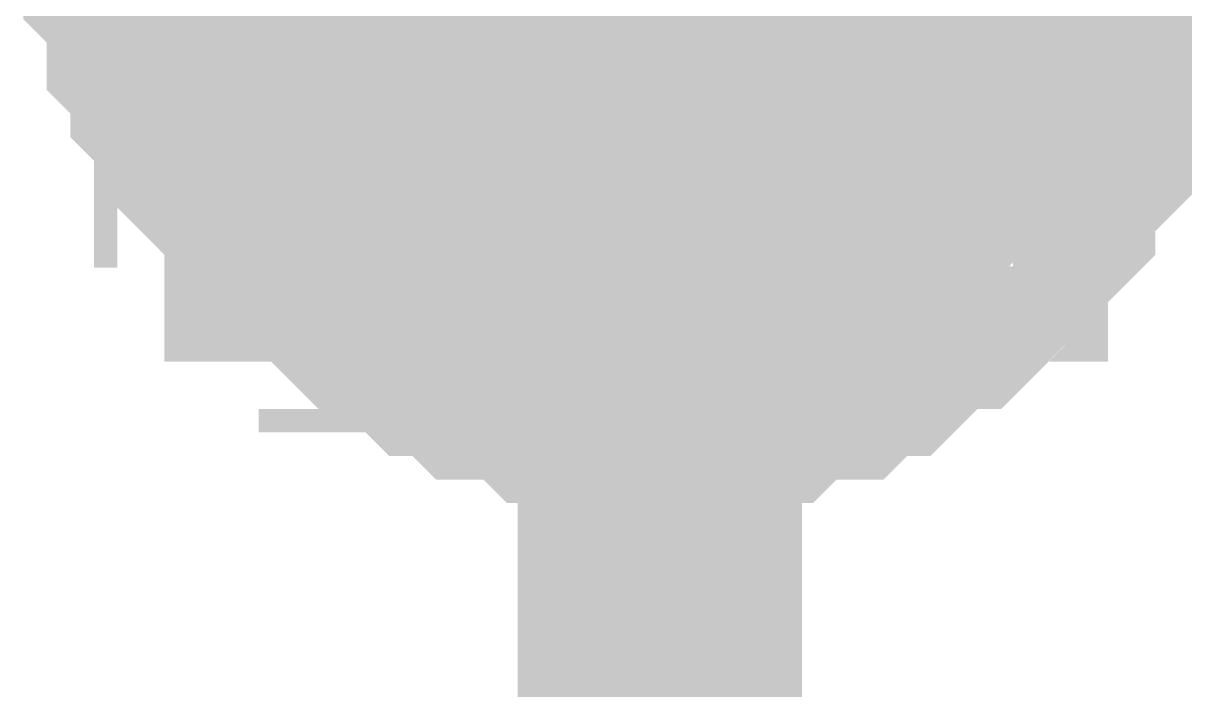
# Model space of a CAD drawing. Header units: inches. Extents: x 0 to 569, y 0 to 432.
# Drawn here: x 408.284 to 409.508, y 90.563 to 91.265 of the extents above; entities that cross this region are included whole.
import ezdxf

# ---------------------------------------------------------------- set-up
doc = ezdxf.new("R2010")
doc.units = ezdxf.units.IN
doc.layers.add('Sheet', color=255, linetype='Continuous')

msp = doc.modelspace()

# ---------------------------------------------------------------- linework, layer by layer
at = {"layer": 'Sheet'}
for points in [[(408.9549, 96.515, 0.2997, 0.2997, 0), (408.9549, 91.4301, 0.2997, 0.2997, 0), (408.9549, 86.3451, 0.2997, 0.2997, 0), (408.9549, 81.2602, 0.2997, 0.2997, 0), (408.9549, 71.115, 0.2997, 0.2997, 0)], [(408.9549, 90.9092, 0.2997, 0.2997, 0), (408.9301, 90.9092, 0.2997, 0.2997, 0), (408.9053, 90.9092, 0.2997, 0.2997, 0), (408.8805, 90.9092, 0.2997, 0.2997, 0), (408.8557, 90.9092, 0.2997, 0.2997, 0), (408.8309, 90.934, 0.2997, 0.2997, 0), (408.8061, 90.934, 0.2997, 0.2997, 0), (408.7812, 90.934, 0.2997, 0.2997, 0), (408.7564, 90.9588, 0.2997, 0.2997, 0), (408.7316, 90.9588, 0.2997, 0.2997, 0), (408.7068, 90.9836, 0.2997, 0.2997, 0), (408.682, 90.9836, 0.2997, 0.2997, 0), (408.682, 91.0084, 0.2997, 0.2997, 0), (408.6572, 91.0084, 0.2997, 0.2997, 0), (408.6324, 91.0332, 0.2997, 0.2997, 0), (408.6076, 91.058, 0.2997, 0.2997, 0), (408.5828, 91.058, 0.2997, 0.2997, 0), (408.5828, 91.0828, 0.2997, 0.2997, 0), (408.558, 91.1076, 0.2997, 0.2997, 0), (408.5332, 91.1324, 0.2997, 0.2997, 0), (408.5332, 91.1572, 0.2997, 0.2997, 0), (408.5084, 91.1572, 0.2997, 0.2997, 0), (408.5084, 91.182, 0.2997, 0.2997, 0), (408.4836, 91.2068, 0.2997, 0.2997, 0), (408.4836, 91.2316, 0.2997, 0.2997, 0), (408.4588, 91.2564, 0.2997, 0.2997, 0), (408.4588, 91.2812, 0.2997, 0.2997, 0), (408.4588, 91.3061, 0.2997, 0.2997, 0), (408.434, 91.3309, 0.2997, 0.2997, 0), (408.434, 91.3557, 0.2997, 0.2997, 0), (408.434, 91.3805, 0.2997, 0.2997, 0), (408.434, 91.4053, 0.2997, 0.2997, 0), (408.434, 91.4301, 0.2997, 0.2997, 0)], [(408.9549, 90.9092, 0.2997, 0.2997, 0), (408.9301, 90.9092, 0.2997, 0.2997, 0), (408.9053, 90.9092, 0.2997, 0.2997, 0), (408.8805, 90.9092, 0.2997, 0.2997, 0), (408.8557, 90.9092, 0.2997, 0.2997, 0), (408.8309, 90.934, 0.2997, 0.2997, 0), (408.8061, 90.934, 0.2997, 0.2997, 0), (408.7812, 90.934, 0.2997, 0.2997, 0), (408.7564, 90.9588, 0.2997, 0.2997, 0), (408.7316, 90.9588, 0.2997, 0.2997, 0), (408.7068, 90.9836, 0.2997, 0.2997, 0), (408.682, 90.9836, 0.2997, 0.2997, 0), (408.682, 91.0084, 0.2997, 0.2997, 0), (408.6572, 91.0084, 0.2997, 0.2997, 0), (408.6324, 91.0332, 0.2997, 0.2997, 0), (408.6076, 91.058, 0.2997, 0.2997, 0), (408.5828, 91.058, 0.2997, 0.2997, 0), (408.5828, 91.0828, 0.2997, 0.2997, 0), (408.558, 91.1076, 0.2997, 0.2997, 0), (408.5332, 91.1324, 0.2997, 0.2997, 0), (408.5332, 91.1572, 0.2997, 0.2997, 0), (408.5084, 91.1572, 0.2997, 0.2997, 0), (408.5084, 91.182, 0.2997, 0.2997, 0), (408.4836, 91.2068, 0.2997, 0.2997, 0), (408.4836, 91.2316, 0.2997, 0.2997, 0), (408.4588, 91.2564, 0.2997, 0.2997, 0), (408.4588, 91.2812, 0.2997, 0.2997, 0), (408.4588, 91.3061, 0.2997, 0.2997, 0), (408.434, 91.3309, 0.2997, 0.2997, 0), (408.434, 91.3557, 0.2997, 0.2997, 0), (408.434, 91.3805, 0.2997, 0.2997, 0), (408.434, 91.4053, 0.2997, 0.2997, 0), (408.434, 91.4301, 0.2997, 0.2997, 0)], [(408.9549, 90.9092, 0.2997, 0.2997, 0), (408.9301, 90.9092, 0.2997, 0.2997, 0), (408.9053, 90.9092, 0.2997, 0.2997, 0), (408.8805, 90.9092, 0.2997, 0.2997, 0), (408.8557, 90.9092, 0.2997, 0.2997, 0), (408.8309, 90.934, 0.2997, 0.2997, 0), (408.8061, 90.934, 0.2997, 0.2997, 0), (408.7812, 90.934, 0.2997, 0.2997, 0), (408.7564, 90.9588, 0.2997, 0.2997, 0), (408.7316, 90.9588, 0.2997, 0.2997, 0), (408.7068, 90.9836, 0.2997, 0.2997, 0), (408.682, 90.9836, 0.2997, 0.2997, 0), (408.682, 91.0084, 0.2997, 0.2997, 0), (408.6572, 91.0084, 0.2997, 0.2997, 0), (408.6324, 91.0332, 0.2997, 0.2997, 0), (408.6076, 91.058, 0.2997, 0.2997, 0), (408.5828, 91.058, 0.2997, 0.2997, 0), (408.5828, 91.0828, 0.2997, 0.2997, 0), (408.558, 91.1076, 0.2997, 0.2997, 0), (408.5332, 91.1324, 0.2997, 0.2997, 0), (408.5332, 91.1572, 0.2997, 0.2997, 0), (408.5084, 91.1572, 0.2997, 0.2997, 0), (408.5084, 91.182, 0.2997, 0.2997, 0), (408.4836, 91.2068, 0.2997, 0.2997, 0), (408.4836, 91.2316, 0.2997, 0.2997, 0), (408.4588, 91.2564, 0.2997, 0.2997, 0), (408.4588, 91.2812, 0.2997, 0.2997, 0), (408.4588, 91.3061, 0.2997, 0.2997, 0), (408.434, 91.3309, 0.2997, 0.2997, 0), (408.434, 91.3557, 0.2997, 0.2997, 0), (408.434, 91.3805, 0.2997, 0.2997, 0), (408.434, 91.4053, 0.2997, 0.2997, 0), (408.434, 91.4301, 0.2997, 0.2997, 0)], [(408.9549, 90.9092, 0.2997, 0.2997, 0), (408.9301, 90.9092, 0.2997, 0.2997, 0), (408.9053, 90.9092, 0.2997, 0.2997, 0), (408.8805, 90.9092, 0.2997, 0.2997, 0), (408.8557, 90.9092, 0.2997, 0.2997, 0), (408.8309, 90.934, 0.2997, 0.2997, 0), (408.8061, 90.934, 0.2997, 0.2997, 0), (408.7812, 90.934, 0.2997, 0.2997, 0), (408.7564, 90.9588, 0.2997, 0.2997, 0), (408.7316, 90.9588, 0.2997, 0.2997, 0), (408.7068, 90.9836, 0.2997, 0.2997, 0), (408.682, 90.9836, 0.2997, 0.2997, 0), (408.682, 91.0084, 0.2997, 0.2997, 0), (408.6572, 91.0084, 0.2997, 0.2997, 0), (408.6324, 91.0332, 0.2997, 0.2997, 0), (408.6076, 91.058, 0.2997, 0.2997, 0), (408.5828, 91.058, 0.2997, 0.2997, 0), (408.5828, 91.0828, 0.2997, 0.2997, 0), (408.558, 91.1076, 0.2997, 0.2997, 0), (408.5332, 91.1324, 0.2997, 0.2997, 0), (408.5332, 91.1572, 0.2997, 0.2997, 0), (408.5084, 91.1572, 0.2997, 0.2997, 0), (408.5084, 91.182, 0.2997, 0.2997, 0), (408.4836, 91.2068, 0.2997, 0.2997, 0), (408.4836, 91.2316, 0.2997, 0.2997, 0), (408.4588, 91.2564, 0.2997, 0.2997, 0), (408.4588, 91.2812, 0.2997, 0.2997, 0), (408.4588, 91.3061, 0.2997, 0.2997, 0), (408.434, 91.3309, 0.2997, 0.2997, 0), (408.434, 91.3557, 0.2997, 0.2997, 0), (408.434, 91.3805, 0.2997, 0.2997, 0), (408.434, 91.4053, 0.2997, 0.2997, 0), (408.434, 91.4301, 0.2997, 0.2997, 0)], [(408.9549, 90.9092, 0.2997, 0.2997, 0), (408.9301, 90.9092, 0.2997, 0.2997, 0), (408.9053, 90.9092, 0.2997, 0.2997, 0), (408.8805, 90.9092, 0.2997, 0.2997, 0), (408.8557, 90.9092, 0.2997, 0.2997, 0), (408.8309, 90.934, 0.2997, 0.2997, 0), (408.8061, 90.934, 0.2997, 0.2997, 0), (408.7812, 90.934, 0.2997, 0.2997, 0), (408.7564, 90.9588, 0.2997, 0.2997, 0), (408.7316, 90.9588, 0.2997, 0.2997, 0), (408.7068, 90.9836, 0.2997, 0.2997, 0), (408.682, 90.9836, 0.2997, 0.2997, 0), (408.682, 91.0084, 0.2997, 0.2997, 0), (408.6572, 91.0084, 0.2997, 0.2997, 0), (408.6324, 91.0332, 0.2997, 0.2997, 0), (408.6076, 91.058, 0.2997, 0.2997, 0), (408.5828, 91.058, 0.2997, 0.2997, 0), (408.5828, 91.0828, 0.2997, 0.2997, 0), (408.558, 91.1076, 0.2997, 0.2997, 0), (408.5332, 91.1324, 0.2997, 0.2997, 0), (408.5332, 91.1572, 0.2997, 0.2997, 0), (408.5084, 91.1572, 0.2997, 0.2997, 0), (408.5084, 91.182, 0.2997, 0.2997, 0), (408.4836, 91.2068, 0.2997, 0.2997, 0), (408.4836, 91.2316, 0.2997, 0.2997, 0), (408.4588, 91.2564, 0.2997, 0.2997, 0), (408.4588, 91.2812, 0.2997, 0.2997, 0), (408.4588, 91.3061, 0.2997, 0.2997, 0), (408.434, 91.3309, 0.2997, 0.2997, 0), (408.434, 91.3557, 0.2997, 0.2997, 0), (408.434, 91.3805, 0.2997, 0.2997, 0), (408.434, 91.4053, 0.2997, 0.2997, 0), (408.434, 91.4301, 0.2997, 0.2997, 0)], [(409.451, 91.4301, 0.2997, 0.2997, 0), (409.451, 91.4053, 0.2997, 0.2997, 0), (409.451, 91.3805, 0.2997, 0.2997, 0), (409.451, 91.3557, 0.2997, 0.2997, 0), (409.451, 91.3309, 0.2997, 0.2997, 0), (409.4262, 91.3061, 0.2997, 0.2997, 0), (409.4262, 91.2812, 0.2997, 0.2997, 0), (409.4262, 91.2564, 0.2997, 0.2997, 0), (409.4014, 91.2316, 0.2997, 0.2997, 0), (409.4014, 91.2068, 0.2997, 0.2997, 0), (409.4014, 91.182, 0.2997, 0.2997, 0), (409.3766, 91.1572, 0.2997, 0.2997, 0), (409.3766, 91.1572, 0.2997, 0.2997, 0), (409.3518, 91.1324, 0.2997, 0.2997, 0), (409.327, 91.1076, 0.2997, 0.2997, 0), (409.327, 91.0828, 0.2997, 0.2997, 0), (409.3021, 91.058, 0.2997, 0.2997, 0), (409.2773, 91.058, 0.2997, 0.2997, 0), (409.2773, 91.0332, 0.2997, 0.2997, 0), (409.2525, 91.0084, 0.2997, 0.2997, 0), (409.2277, 91.0084, 0.2997, 0.2997, 0), (409.2029, 90.9836, 0.2997, 0.2997, 0), (409.2029, 90.9836, 0.2997, 0.2997, 0), (409.1781, 90.9588, 0.2997, 0.2997, 0), (409.1533, 90.9588, 0.2997, 0.2997, 0), (409.1285, 90.934, 0.2997, 0.2997, 0), (409.1037, 90.934, 0.2997, 0.2997, 0), (409.0789, 90.934, 0.2997, 0.2997, 0), (409.0541, 90.9092, 0.2997, 0.2997, 0), (409.0293, 90.9092, 0.2997, 0.2997, 0), (409.0045, 90.9092, 0.2997, 0.2997, 0), (408.9797, 90.9092, 0.2997, 0.2997, 0), (408.9549, 90.9092, 0.2997, 0.2997, 0)], [(409.451, 91.4301, 0.2997, 0.2997, 0), (409.451, 91.4053, 0.2997, 0.2997, 0), (409.451, 91.3805, 0.2997, 0.2997, 0), (409.451, 91.3557, 0.2997, 0.2997, 0), (409.451, 91.3309, 0.2997, 0.2997, 0), (409.4262, 91.3061, 0.2997, 0.2997, 0), (409.4262, 91.2812, 0.2997, 0.2997, 0), (409.4262, 91.2564, 0.2997, 0.2997, 0), (409.4014, 91.2316, 0.2997, 0.2997, 0), (409.4014, 91.2068, 0.2997, 0.2997, 0), (409.4014, 91.182, 0.2997, 0.2997, 0), (409.3766, 91.1572, 0.2997, 0.2997, 0), (409.3766, 91.1572, 0.2997, 0.2997, 0), (409.3518, 91.1324, 0.2997, 0.2997, 0), (409.327, 91.1076, 0.2997, 0.2997, 0), (409.327, 91.0828, 0.2997, 0.2997, 0), (409.3021, 91.058, 0.2997, 0.2997, 0), (409.2773, 91.058, 0.2997, 0.2997, 0), (409.2773, 91.0332, 0.2997, 0.2997, 0), (409.2525, 91.0084, 0.2997, 0.2997, 0), (409.2277, 91.0084, 0.2997, 0.2997, 0), (409.2029, 90.9836, 0.2997, 0.2997, 0), (409.2029, 90.9836, 0.2997, 0.2997, 0), (409.1781, 90.9588, 0.2997, 0.2997, 0), (409.1533, 90.9588, 0.2997, 0.2997, 0), (409.1285, 90.934, 0.2997, 0.2997, 0), (409.1037, 90.934, 0.2997, 0.2997, 0), (409.0789, 90.934, 0.2997, 0.2997, 0), (409.0541, 90.9092, 0.2997, 0.2997, 0), (409.0293, 90.9092, 0.2997, 0.2997, 0), (409.0045, 90.9092, 0.2997, 0.2997, 0), (408.9797, 90.9092, 0.2997, 0.2997, 0), (408.9549, 90.9092, 0.2997, 0.2997, 0)], [(409.451, 91.4301, 0.2997, 0.2997, 0), (409.451, 91.4053, 0.2997, 0.2997, 0), (409.451, 91.3805, 0.2997, 0.2997, 0), (409.451, 91.3557, 0.2997, 0.2997, 0), (409.451, 91.3309, 0.2997, 0.2997, 0), (409.4262, 91.3061, 0.2997, 0.2997, 0), (409.4262, 91.2812, 0.2997, 0.2997, 0), (409.4262, 91.2564, 0.2997, 0.2997, 0), (409.4014, 91.2316, 0.2997, 0.2997, 0), (409.4014, 91.2068, 0.2997, 0.2997, 0), (409.4014, 91.182, 0.2997, 0.2997, 0), (409.3766, 91.1572, 0.2997, 0.2997, 0), (409.3766, 91.1572, 0.2997, 0.2997, 0), (409.3518, 91.1324, 0.2997, 0.2997, 0), (409.327, 91.1076, 0.2997, 0.2997, 0), (409.327, 91.0828, 0.2997, 0.2997, 0), (409.3021, 91.058, 0.2997, 0.2997, 0), (409.2773, 91.058, 0.2997, 0.2997, 0), (409.2773, 91.0332, 0.2997, 0.2997, 0), (409.2525, 91.0084, 0.2997, 0.2997, 0), (409.2277, 91.0084, 0.2997, 0.2997, 0), (409.2029, 90.9836, 0.2997, 0.2997, 0), (409.2029, 90.9836, 0.2997, 0.2997, 0), (409.1781, 90.9588, 0.2997, 0.2997, 0), (409.1533, 90.9588, 0.2997, 0.2997, 0), (409.1285, 90.934, 0.2997, 0.2997, 0), (409.1037, 90.934, 0.2997, 0.2997, 0), (409.0789, 90.934, 0.2997, 0.2997, 0), (409.0541, 90.9092, 0.2997, 0.2997, 0), (409.0293, 90.9092, 0.2997, 0.2997, 0), (409.0045, 90.9092, 0.2997, 0.2997, 0), (408.9797, 90.9092, 0.2997, 0.2997, 0), (408.9549, 90.9092, 0.2997, 0.2997, 0)], [(409.451, 91.4301, 0.2997, 0.2997, 0), (409.451, 91.4053, 0.2997, 0.2997, 0), (409.451, 91.3805, 0.2997, 0.2997, 0), (409.451, 91.3557, 0.2997, 0.2997, 0), (409.451, 91.3309, 0.2997, 0.2997, 0), (409.4262, 91.3061, 0.2997, 0.2997, 0), (409.4262, 91.2812, 0.2997, 0.2997, 0), (409.4262, 91.2564, 0.2997, 0.2997, 0), (409.4014, 91.2316, 0.2997, 0.2997, 0), (409.4014, 91.2068, 0.2997, 0.2997, 0), (409.4014, 91.182, 0.2997, 0.2997, 0), (409.3766, 91.1572, 0.2997, 0.2997, 0), (409.3766, 91.1572, 0.2997, 0.2997, 0), (409.3518, 91.1324, 0.2997, 0.2997, 0), (409.327, 91.1076, 0.2997, 0.2997, 0), (409.327, 91.0828, 0.2997, 0.2997, 0), (409.3021, 91.058, 0.2997, 0.2997, 0), (409.2773, 91.058, 0.2997, 0.2997, 0), (409.2773, 91.0332, 0.2997, 0.2997, 0), (409.2525, 91.0084, 0.2997, 0.2997, 0), (409.2277, 91.0084, 0.2997, 0.2997, 0), (409.2029, 90.9836, 0.2997, 0.2997, 0), (409.2029, 90.9836, 0.2997, 0.2997, 0), (409.1781, 90.9588, 0.2997, 0.2997, 0), (409.1533, 90.9588, 0.2997, 0.2997, 0), (409.1285, 90.934, 0.2997, 0.2997, 0), (409.1037, 90.934, 0.2997, 0.2997, 0), (409.0789, 90.934, 0.2997, 0.2997, 0), (409.0541, 90.9092, 0.2997, 0.2997, 0), (409.0293, 90.9092, 0.2997, 0.2997, 0), (409.0045, 90.9092, 0.2997, 0.2997, 0), (408.9797, 90.9092, 0.2997, 0.2997, 0), (408.9549, 90.9092, 0.2997, 0.2997, 0)], [(409.451, 91.4301, 0.2997, 0.2997, 0), (409.451, 91.4053, 0.2997, 0.2997, 0), (409.451, 91.3805, 0.2997, 0.2997, 0), (409.451, 91.3557, 0.2997, 0.2997, 0), (409.451, 91.3309, 0.2997, 0.2997, 0), (409.4262, 91.3061, 0.2997, 0.2997, 0), (409.4262, 91.2812, 0.2997, 0.2997, 0), (409.4262, 91.2564, 0.2997, 0.2997, 0), (409.4014, 91.2316, 0.2997, 0.2997, 0), (409.4014, 91.2068, 0.2997, 0.2997, 0), (409.4014, 91.182, 0.2997, 0.2997, 0), (409.3766, 91.1572, 0.2997, 0.2997, 0), (409.3766, 91.1572, 0.2997, 0.2997, 0), (409.3518, 91.1324, 0.2997, 0.2997, 0), (409.327, 91.1076, 0.2997, 0.2997, 0), (409.327, 91.0828, 0.2997, 0.2997, 0), (409.3021, 91.058, 0.2997, 0.2997, 0), (409.2773, 91.058, 0.2997, 0.2997, 0), (409.2773, 91.0332, 0.2997, 0.2997, 0), (409.2525, 91.0084, 0.2997, 0.2997, 0), (409.2277, 91.0084, 0.2997, 0.2997, 0), (409.2029, 90.9836, 0.2997, 0.2997, 0), (409.2029, 90.9836, 0.2997, 0.2997, 0), (409.1781, 90.9588, 0.2997, 0.2997, 0), (409.1533, 90.9588, 0.2997, 0.2997, 0), (409.1285, 90.934, 0.2997, 0.2997, 0), (409.1037, 90.934, 0.2997, 0.2997, 0), (409.0789, 90.934, 0.2997, 0.2997, 0), (409.0541, 90.9092, 0.2997, 0.2997, 0), (409.0293, 90.9092, 0.2997, 0.2997, 0), (409.0045, 90.9092, 0.2997, 0.2997, 0), (408.9797, 90.9092, 0.2997, 0.2997, 0), (408.9549, 90.9092, 0.2997, 0.2997, 0)], [(408.9549, 90.9092, 0.0991, 0.0991, 0), (408.9301, 90.9092, 0.0991, 0.0991, 0), (408.9053, 90.9092, 0.0991, 0.0991, 0), (408.8805, 90.9092, 0.0991, 0.0991, 0), (408.8557, 90.9092, 0.0991, 0.0991, 0), (408.8309, 90.934, 0.0991, 0.0991, 0), (408.8061, 90.934, 0.0991, 0.0991, 0), (408.7812, 90.934, 0.0991, 0.0991, 0), (408.7564, 90.9588, 0.0991, 0.0991, 0), (408.7316, 90.9588, 0.0991, 0.0991, 0), (408.7068, 90.9836, 0.0991, 0.0991, 0), (408.682, 90.9836, 0.0991, 0.0991, 0), (408.682, 91.0084, 0.0991, 0.0991, 0), (408.6572, 91.0084, 0.0991, 0.0991, 0), (408.6324, 91.0332, 0.0991, 0.0991, 0), (408.6076, 91.058, 0.0991, 0.0991, 0), (408.5828, 91.058, 0.0991, 0.0991, 0), (408.5828, 91.0828, 0.0991, 0.0991, 0), (408.558, 91.1076, 0.0991, 0.0991, 0), (408.5332, 91.1324, 0.0991, 0.0991, 0), (408.5332, 91.1572, 0.0991, 0.0991, 0), (408.5084, 91.1572, 0.0991, 0.0991, 0), (408.5084, 91.182, 0.0991, 0.0991, 0), (408.4836, 91.2068, 0.0991, 0.0991, 0), (408.4836, 91.2316, 0.0991, 0.0991, 0), (408.4588, 91.2564, 0.0991, 0.0991, 0), (408.4588, 91.2812, 0.0991, 0.0991, 0), (408.4588, 91.3061, 0.0991, 0.0991, 0), (408.434, 91.3309, 0.0991, 0.0991, 0)], [(408.9549, 90.9092, 0.0991, 0.0991, 0), (408.9301, 90.9092, 0.0991, 0.0991, 0), (408.9053, 90.9092, 0.0991, 0.0991, 0), (408.8805, 90.9092, 0.0991, 0.0991, 0), (408.8557, 90.9092, 0.0991, 0.0991, 0), (408.8309, 90.934, 0.0991, 0.0991, 0), (408.8061, 90.934, 0.0991, 0.0991, 0), (408.7812, 90.934, 0.0991, 0.0991, 0), (408.7564, 90.9588, 0.0991, 0.0991, 0), (408.7316, 90.9588, 0.0991, 0.0991, 0), (408.7068, 90.9836, 0.0991, 0.0991, 0), (408.682, 90.9836, 0.0991, 0.0991, 0), (408.682, 91.0084, 0.0991, 0.0991, 0), (408.6572, 91.0084, 0.0991, 0.0991, 0), (408.6324, 91.0332, 0.0991, 0.0991, 0), (408.6076, 91.058, 0.0991, 0.0991, 0), (408.5828, 91.058, 0.0991, 0.0991, 0), (408.5828, 91.0828, 0.0991, 0.0991, 0), (408.558, 91.1076, 0.0991, 0.0991, 0), (408.5332, 91.1324, 0.0991, 0.0991, 0), (408.5332, 91.1572, 0.0991, 0.0991, 0), (408.5084, 91.1572, 0.0991, 0.0991, 0), (408.5084, 91.182, 0.0991, 0.0991, 0), (408.4836, 91.2068, 0.0991, 0.0991, 0), (408.4836, 91.2316, 0.0991, 0.0991, 0), (408.4588, 91.2564, 0.0991, 0.0991, 0), (408.4588, 91.2812, 0.0991, 0.0991, 0), (408.4588, 91.3061, 0.0991, 0.0991, 0), (408.434, 91.3309, 0.0991, 0.0991, 0)], [(408.9549, 90.9092, 0.0991, 0.0991, 0), (408.9301, 90.9092, 0.0991, 0.0991, 0), (408.9053, 90.9092, 0.0991, 0.0991, 0), (408.8805, 90.9092, 0.0991, 0.0991, 0), (408.8557, 90.9092, 0.0991, 0.0991, 0), (408.8309, 90.934, 0.0991, 0.0991, 0), (408.8061, 90.934, 0.0991, 0.0991, 0), (408.7812, 90.934, 0.0991, 0.0991, 0), (408.7564, 90.9588, 0.0991, 0.0991, 0), (408.7316, 90.9588, 0.0991, 0.0991, 0), (408.7068, 90.9836, 0.0991, 0.0991, 0), (408.682, 90.9836, 0.0991, 0.0991, 0), (408.682, 91.0084, 0.0991, 0.0991, 0), (408.6572, 91.0084, 0.0991, 0.0991, 0), (408.6324, 91.0332, 0.0991, 0.0991, 0), (408.6076, 91.058, 0.0991, 0.0991, 0), (408.5828, 91.058, 0.0991, 0.0991, 0), (408.5828, 91.0828, 0.0991, 0.0991, 0), (408.558, 91.1076, 0.0991, 0.0991, 0), (408.5332, 91.1324, 0.0991, 0.0991, 0), (408.5332, 91.1572, 0.0991, 0.0991, 0), (408.5084, 91.1572, 0.0991, 0.0991, 0), (408.5084, 91.182, 0.0991, 0.0991, 0), (408.4836, 91.2068, 0.0991, 0.0991, 0), (408.4836, 91.2316, 0.0991, 0.0991, 0), (408.4588, 91.2564, 0.0991, 0.0991, 0), (408.4588, 91.2812, 0.0991, 0.0991, 0), (408.4588, 91.3061, 0.0991, 0.0991, 0), (408.434, 91.3309, 0.0991, 0.0991, 0)], [(408.9549, 90.9092, 0.0991, 0.0991, 0), (408.9301, 90.9092, 0.0991, 0.0991, 0), (408.9053, 90.9092, 0.0991, 0.0991, 0), (408.8805, 90.9092, 0.0991, 0.0991, 0), (408.8557, 90.9092, 0.0991, 0.0991, 0), (408.8309, 90.934, 0.0991, 0.0991, 0), (408.8061, 90.934, 0.0991, 0.0991, 0), (408.7812, 90.934, 0.0991, 0.0991, 0), (408.7564, 90.9588, 0.0991, 0.0991, 0), (408.7316, 90.9588, 0.0991, 0.0991, 0), (408.7068, 90.9836, 0.0991, 0.0991, 0), (408.682, 90.9836, 0.0991, 0.0991, 0), (408.682, 91.0084, 0.0991, 0.0991, 0), (408.6572, 91.0084, 0.0991, 0.0991, 0), (408.6324, 91.0332, 0.0991, 0.0991, 0), (408.6076, 91.058, 0.0991, 0.0991, 0), (408.5828, 91.058, 0.0991, 0.0991, 0), (408.5828, 91.0828, 0.0991, 0.0991, 0), (408.558, 91.1076, 0.0991, 0.0991, 0), (408.5332, 91.1324, 0.0991, 0.0991, 0), (408.5332, 91.1572, 0.0991, 0.0991, 0), (408.5084, 91.1572, 0.0991, 0.0991, 0), (408.5084, 91.182, 0.0991, 0.0991, 0), (408.4836, 91.2068, 0.0991, 0.0991, 0), (408.4836, 91.2316, 0.0991, 0.0991, 0), (408.4588, 91.2564, 0.0991, 0.0991, 0), (408.4588, 91.2812, 0.0991, 0.0991, 0), (408.4588, 91.3061, 0.0991, 0.0991, 0), (408.434, 91.3309, 0.0991, 0.0991, 0)], [(408.9549, 90.9092, 0.0991, 0.0991, 0), (408.9301, 90.9092, 0.0991, 0.0991, 0), (408.9053, 90.9092, 0.0991, 0.0991, 0), (408.8805, 90.9092, 0.0991, 0.0991, 0), (408.8557, 90.9092, 0.0991, 0.0991, 0), (408.8309, 90.934, 0.0991, 0.0991, 0), (408.8061, 90.934, 0.0991, 0.0991, 0), (408.7812, 90.934, 0.0991, 0.0991, 0), (408.7564, 90.9588, 0.0991, 0.0991, 0), (408.7316, 90.9588, 0.0991, 0.0991, 0), (408.7068, 90.9836, 0.0991, 0.0991, 0), (408.682, 90.9836, 0.0991, 0.0991, 0), (408.682, 91.0084, 0.0991, 0.0991, 0), (408.6572, 91.0084, 0.0991, 0.0991, 0), (408.6324, 91.0332, 0.0991, 0.0991, 0), (408.6076, 91.058, 0.0991, 0.0991, 0), (408.5828, 91.058, 0.0991, 0.0991, 0), (408.5828, 91.0828, 0.0991, 0.0991, 0), (408.558, 91.1076, 0.0991, 0.0991, 0), (408.5332, 91.1324, 0.0991, 0.0991, 0), (408.5332, 91.1572, 0.0991, 0.0991, 0), (408.5084, 91.1572, 0.0991, 0.0991, 0), (408.5084, 91.182, 0.0991, 0.0991, 0), (408.4836, 91.2068, 0.0991, 0.0991, 0), (408.4836, 91.2316, 0.0991, 0.0991, 0), (408.4588, 91.2564, 0.0991, 0.0991, 0), (408.4588, 91.2812, 0.0991, 0.0991, 0), (408.4588, 91.3061, 0.0991, 0.0991, 0), (408.434, 91.3309, 0.0991, 0.0991, 0)], [(409.451, 91.3309, 0.0991, 0.0991, 0), (409.4262, 91.3061, 0.0991, 0.0991, 0), (409.4262, 91.2812, 0.0991, 0.0991, 0), (409.4262, 91.2564, 0.0991, 0.0991, 0), (409.4014, 91.2316, 0.0991, 0.0991, 0), (409.4014, 91.2068, 0.0991, 0.0991, 0), (409.4014, 91.182, 0.0991, 0.0991, 0), (409.3766, 91.1572, 0.0991, 0.0991, 0), (409.3766, 91.1572, 0.0991, 0.0991, 0), (409.3518, 91.1324, 0.0991, 0.0991, 0), (409.327, 91.1076, 0.0991, 0.0991, 0), (409.327, 91.0828, 0.0991, 0.0991, 0), (409.3021, 91.058, 0.0991, 0.0991, 0), (409.2773, 91.058, 0.0991, 0.0991, 0), (409.2773, 91.0332, 0.0991, 0.0991, 0), (409.2525, 91.0084, 0.0991, 0.0991, 0), (409.2277, 91.0084, 0.0991, 0.0991, 0), (409.2029, 90.9836, 0.0991, 0.0991, 0), (409.2029, 90.9836, 0.0991, 0.0991, 0), (409.1781, 90.9588, 0.0991, 0.0991, 0), (409.1533, 90.9588, 0.0991, 0.0991, 0), (409.1285, 90.934, 0.0991, 0.0991, 0), (409.1037, 90.934, 0.0991, 0.0991, 0), (409.0789, 90.934, 0.0991, 0.0991, 0), (409.0541, 90.9092, 0.0991, 0.0991, 0), (409.0293, 90.9092, 0.0991, 0.0991, 0), (409.0045, 90.9092, 0.0991, 0.0991, 0), (408.9797, 90.9092, 0.0991, 0.0991, 0), (408.9549, 90.9092, 0.0991, 0.0991, 0)], [(409.451, 91.3309, 0.0991, 0.0991, 0), (409.4262, 91.3061, 0.0991, 0.0991, 0), (409.4262, 91.2812, 0.0991, 0.0991, 0), (409.4262, 91.2564, 0.0991, 0.0991, 0), (409.4014, 91.2316, 0.0991, 0.0991, 0), (409.4014, 91.2068, 0.0991, 0.0991, 0), (409.4014, 91.182, 0.0991, 0.0991, 0), (409.3766, 91.1572, 0.0991, 0.0991, 0), (409.3766, 91.1572, 0.0991, 0.0991, 0), (409.3518, 91.1324, 0.0991, 0.0991, 0), (409.327, 91.1076, 0.0991, 0.0991, 0), (409.327, 91.0828, 0.0991, 0.0991, 0), (409.3021, 91.058, 0.0991, 0.0991, 0), (409.2773, 91.058, 0.0991, 0.0991, 0), (409.2773, 91.0332, 0.0991, 0.0991, 0), (409.2525, 91.0084, 0.0991, 0.0991, 0), (409.2277, 91.0084, 0.0991, 0.0991, 0), (409.2029, 90.9836, 0.0991, 0.0991, 0), (409.2029, 90.9836, 0.0991, 0.0991, 0), (409.1781, 90.9588, 0.0991, 0.0991, 0), (409.1533, 90.9588, 0.0991, 0.0991, 0), (409.1285, 90.934, 0.0991, 0.0991, 0), (409.1037, 90.934, 0.0991, 0.0991, 0), (409.0789, 90.934, 0.0991, 0.0991, 0), (409.0541, 90.9092, 0.0991, 0.0991, 0), (409.0293, 90.9092, 0.0991, 0.0991, 0), (409.0045, 90.9092, 0.0991, 0.0991, 0), (408.9797, 90.9092, 0.0991, 0.0991, 0), (408.9549, 90.9092, 0.0991, 0.0991, 0)], [(409.451, 91.3309, 0.0991, 0.0991, 0), (409.4262, 91.3061, 0.0991, 0.0991, 0), (409.4262, 91.2812, 0.0991, 0.0991, 0), (409.4262, 91.2564, 0.0991, 0.0991, 0), (409.4014, 91.2316, 0.0991, 0.0991, 0), (409.4014, 91.2068, 0.0991, 0.0991, 0), (409.4014, 91.182, 0.0991, 0.0991, 0), (409.3766, 91.1572, 0.0991, 0.0991, 0), (409.3766, 91.1572, 0.0991, 0.0991, 0), (409.3518, 91.1324, 0.0991, 0.0991, 0), (409.327, 91.1076, 0.0991, 0.0991, 0), (409.327, 91.0828, 0.0991, 0.0991, 0), (409.3021, 91.058, 0.0991, 0.0991, 0), (409.2773, 91.058, 0.0991, 0.0991, 0), (409.2773, 91.0332, 0.0991, 0.0991, 0), (409.2525, 91.0084, 0.0991, 0.0991, 0), (409.2277, 91.0084, 0.0991, 0.0991, 0), (409.2029, 90.9836, 0.0991, 0.0991, 0), (409.2029, 90.9836, 0.0991, 0.0991, 0), (409.1781, 90.9588, 0.0991, 0.0991, 0), (409.1533, 90.9588, 0.0991, 0.0991, 0), (409.1285, 90.934, 0.0991, 0.0991, 0), (409.1037, 90.934, 0.0991, 0.0991, 0), (409.0789, 90.934, 0.0991, 0.0991, 0), (409.0541, 90.9092, 0.0991, 0.0991, 0), (409.0293, 90.9092, 0.0991, 0.0991, 0), (409.0045, 90.9092, 0.0991, 0.0991, 0), (408.9797, 90.9092, 0.0991, 0.0991, 0), (408.9549, 90.9092, 0.0991, 0.0991, 0)], [(409.451, 91.3309, 0.0991, 0.0991, 0), (409.4262, 91.3061, 0.0991, 0.0991, 0), (409.4262, 91.2812, 0.0991, 0.0991, 0), (409.4262, 91.2564, 0.0991, 0.0991, 0), (409.4014, 91.2316, 0.0991, 0.0991, 0), (409.4014, 91.2068, 0.0991, 0.0991, 0), (409.4014, 91.182, 0.0991, 0.0991, 0), (409.3766, 91.1572, 0.0991, 0.0991, 0), (409.3766, 91.1572, 0.0991, 0.0991, 0), (409.3518, 91.1324, 0.0991, 0.0991, 0), (409.327, 91.1076, 0.0991, 0.0991, 0), (409.327, 91.0828, 0.0991, 0.0991, 0), (409.3021, 91.058, 0.0991, 0.0991, 0), (409.2773, 91.058, 0.0991, 0.0991, 0), (409.2773, 91.0332, 0.0991, 0.0991, 0), (409.2525, 91.0084, 0.0991, 0.0991, 0), (409.2277, 91.0084, 0.0991, 0.0991, 0), (409.2029, 90.9836, 0.0991, 0.0991, 0), (409.2029, 90.9836, 0.0991, 0.0991, 0), (409.1781, 90.9588, 0.0991, 0.0991, 0), (409.1533, 90.9588, 0.0991, 0.0991, 0), (409.1285, 90.934, 0.0991, 0.0991, 0), (409.1037, 90.934, 0.0991, 0.0991, 0), (409.0789, 90.934, 0.0991, 0.0991, 0), (409.0541, 90.9092, 0.0991, 0.0991, 0), (409.0293, 90.9092, 0.0991, 0.0991, 0), (409.0045, 90.9092, 0.0991, 0.0991, 0), (408.9797, 90.9092, 0.0991, 0.0991, 0), (408.9549, 90.9092, 0.0991, 0.0991, 0)], [(409.451, 91.3309, 0.0991, 0.0991, 0), (409.4262, 91.3061, 0.0991, 0.0991, 0), (409.4262, 91.2812, 0.0991, 0.0991, 0), (409.4262, 91.2564, 0.0991, 0.0991, 0), (409.4014, 91.2316, 0.0991, 0.0991, 0), (409.4014, 91.2068, 0.0991, 0.0991, 0), (409.4014, 91.182, 0.0991, 0.0991, 0), (409.3766, 91.1572, 0.0991, 0.0991, 0), (409.3766, 91.1572, 0.0991, 0.0991, 0), (409.3518, 91.1324, 0.0991, 0.0991, 0), (409.327, 91.1076, 0.0991, 0.0991, 0), (409.327, 91.0828, 0.0991, 0.0991, 0), (409.3021, 91.058, 0.0991, 0.0991, 0), (409.2773, 91.058, 0.0991, 0.0991, 0), (409.2773, 91.0332, 0.0991, 0.0991, 0), (409.2525, 91.0084, 0.0991, 0.0991, 0), (409.2277, 91.0084, 0.0991, 0.0991, 0), (409.2029, 90.9836, 0.0991, 0.0991, 0), (409.2029, 90.9836, 0.0991, 0.0991, 0), (409.1781, 90.9588, 0.0991, 0.0991, 0), (409.1533, 90.9588, 0.0991, 0.0991, 0), (409.1285, 90.934, 0.0991, 0.0991, 0), (409.1037, 90.934, 0.0991, 0.0991, 0), (409.0789, 90.934, 0.0991, 0.0991, 0), (409.0541, 90.9092, 0.0991, 0.0991, 0), (409.0293, 90.9092, 0.0991, 0.0991, 0), (409.0045, 90.9092, 0.0991, 0.0991, 0), (408.9797, 90.9092, 0.0991, 0.0991, 0), (408.9549, 90.9092, 0.0991, 0.0991, 0)]]:
    msp.add_lwpolyline(points, format="xyseb", dxfattribs=at)
msp.add_lwpolyline([(408.686, 91.44, 0.508, 0.508, 1), (409.194, 91.44, 0.508, 0.508, 1)], format="xyseb", close=True, dxfattribs=at)

doc.saveas('drawing.dxf')
